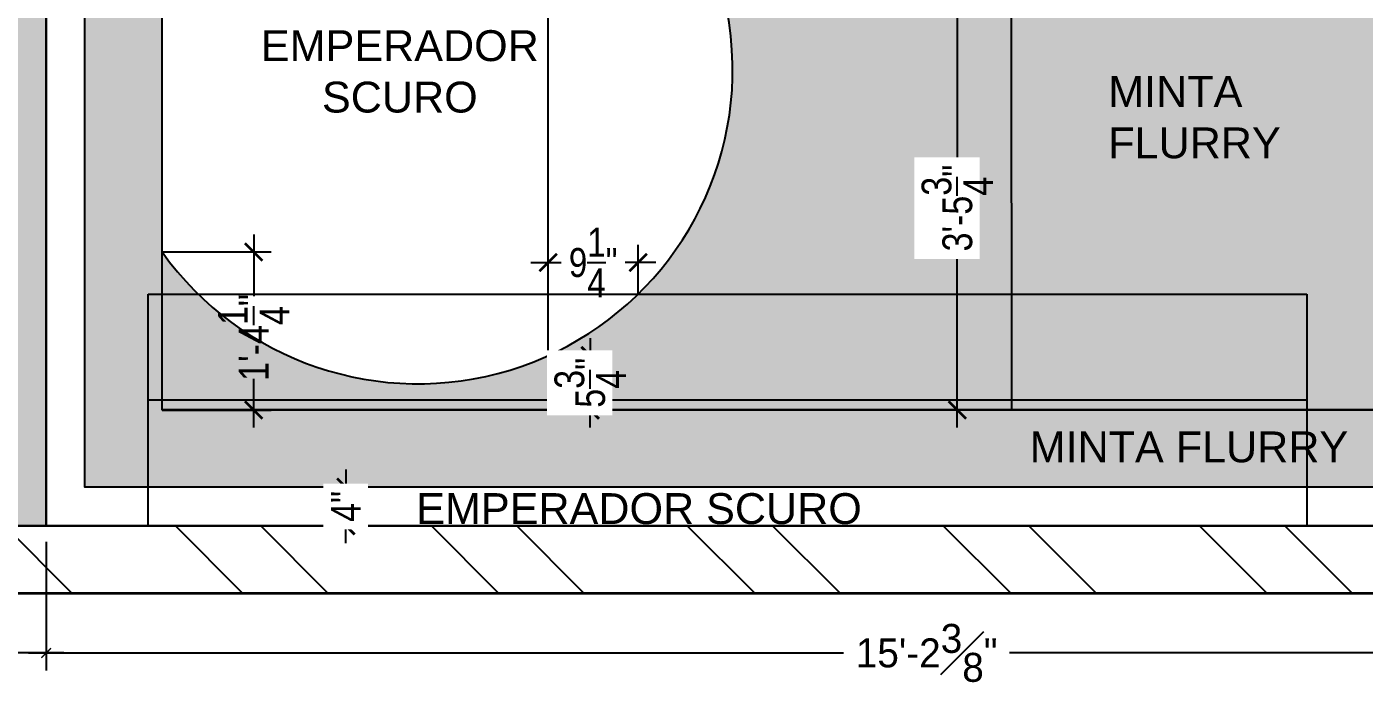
# Model space of a CAD drawing. Header units: inches. Extents: x -109431 to 29005, y -34715 to -1756.
# Drawn here: x -53612.4 to -53473.9, y -17464.5 to -17396.6 of the extents above; entities that cross this region are included whole.
import ezdxf
from ezdxf.lldxf.tags import DXFTag

# ---------------------------------------------------------------- set-up
doc = ezdxf.new("R2010")
doc.units = ezdxf.units.IN
doc.header["$LTSCALE"] = 0.05
doc.header["$MEASUREMENT"] = 0
doc.header["$PDMODE"] = 3
doc.header["$PDSIZE"] = -4
doc.linetypes.add('ACAD_ISO03W100', pattern=[30, 12, -18])
doc.linetypes.add('DASHED2', pattern=[0.375, 0.25, -0.125])
doc.layers.get('Defpoints').update_dxf_attribs({"linetype": 'DASHED2'})
for name, color, linetype in [('Flooring Hatch', 251, 'Continuous'), ('Flooring Layout', 7, 'Continuous'), ('Furniture Layout Dotted', 8, 'Continuous'), ('Furniture text & dimension', 7, 'Continuous'), ('hatchscreen60', 7, 'Continuous')]:
    doc.layers.add(name, color=color, linetype=linetype)
for name, color, linetype, lineweight in [('FURNITURE', 1, 'Continuous', 18), ('hatch', 7, 'Continuous', 25), ('WALL', 7, 'Continuous', 35)]:
    doc.layers.add(name, color=color, linetype=linetype, lineweight=lineweight)
doc.styles.add('9-128OF1-4', font='ARIALN.TTF', dxfattribs={"height": 3.0792})
doc.styles.add('PDF Arial', font='arial.ttf')
doc.styles.add('style2', font='stylu.ttf')
tags = doc.linetypes.add('A2-XREF-115_FURN$0$DASHED', pattern=[0.75, 0.5, -0.25]).pattern_tags.tags
tags[6:7] = [DXFTag(74, 4), DXFTag(75, 0), DXFTag(340, '0'), DXFTag(46, 1.0), DXFTag(50, 0.0), DXFTag(44, 0.0), DXFTag(45, 0.0)]
tags[4:5] = [DXFTag(74, 4), DXFTag(75, 0), DXFTag(340, '0'), DXFTag(46, 1.0), DXFTag(50, 0.0), DXFTag(44, 0.0), DXFTag(45, 0.0)]
doc.dimstyles.new('DIM 1-4', dxfattribs={"dimtxt": 3.0792, "dimasz": 1.82, "dimexe": 1.82, "dimexo": 0, "dimgap": 0.09, "dimtad": 0, "dimzin": 0, "dimdsep": 46, "dimlunit": 4, "dimtxsty": '9-128OF1-4', "dimblk": 'ARCHTICK', "dimcen": 1.8125, "dimdle": 1.82, "dimclrd": 8, "dimclre": 8, "dimadec": 0, "dimazin": 0, "dimtfac": 1, "dimtofl": 0, "dimtmove": 0, "dimatfit": 3, "dimldrblk": 'OPEN90', "dimfxl": 1, "dimtolj": 1, "dimtzin": 0, "dimlwd": -1, "dimarcsym": 0})

# ---------------------------------------------------------------- blocks, each defined once
blk = doc.blocks.new('atlantis')
at = {"layer": 'Furniture Layout Dotted', "linetype": 'A2-XREF-115_FURN$0$DASHED', "ltscale": 250}
for p, q in [((-54587.11, -15767.91), (-54467.11, -15767.91)), ((-54587.11, -15791.91), (-54587.11, -15767.91)), ((-54467.11, -15767.91), (-54467.11, -15791.91)), ((-54467.11, -15778.91), (-54587.11, -15778.91)), ((-54660.71, -15791.88), (-54231.92, -15791.94)), ((-54467.11, -15791.91), (-54587.11, -15791.91))]:
    blk.add_line(p, q, dxfattribs=at)
blk = doc.blocks.new('_ArchTick')
at = {"color": 0, "const_width": 0.15}
blk.add_lwpolyline([(-0.5, -0.5), (0.5, 0.5)], dxfattribs=at)
blk = doc.blocks.new('*D317')
at = {"layer": 'Defpoints', "color": 0, "ltscale": 50, "transparency": 16777216}
for p in [(-53598.42, -17419.9), (-53598.42, -17436.27), (-53588.93, -17436.27)]:
    blk.add_point(p, dxfattribs=at)
at = {"layer": 'Flooring Layout', "color": 8, "linetype": 'ACAD_ISO03W100', "ltscale": 50, "transparency": 16777216}
for p, q in [((-53588.93, -17418.08), (-53588.93, -17424.46)), ((-53588.93, -17438.09), (-53588.93, -17433.04))]:
    blk.add_line(p, q, dxfattribs=at)
at = {"layer": 'Flooring Layout', "color": 8, "linetype": 'ACAD_ISO03W100', "lineweight": -2, "ltscale": 50, "transparency": 16777216}
for p, q in [((-53598.42, -17419.9), (-53587.11, -17419.9)), ((-53598.42, -17436.27), (-53587.11, -17436.27))]:
    blk.add_line(p, q, dxfattribs=at)
at = {"layer": 'Flooring Layout', "color": 8, "ltscale": 50, "transparency": 16777216, "xscale": 1.82, "yscale": 1.82, "zscale": 1.82}
for p, rotation in [((-53588.93, -17419.9), 90), ((-53588.93, -17436.27), 270)]:
    blk.add_blockref('_ArchTick', p, dxfattribs=dict(at, rotation=rotation))
at = {"layer": 'Flooring Layout', "color": 0, "ltscale": 50, "transparency": 16777216, "insert": (-53588.93, -17428.75), "char_height": 3.0792, "attachment_point": 5, "rotation": 90, "style": '9-128OF1-4'}
blk.add_mtext('\\A1;1\'-4{\\H1x;\\S1/4;}"', dxfattribs=at)
blk = doc.blocks.new('_Open90')
at = {"color": 0, "linetype": 'ByBlock', "lineweight": -2}
for p, q in [((0, 0), (-1, 0)), ((-0.5, 0.5), (0, 0)), ((0, 0), (-0.5, -0.5))]:
    blk.add_line(p, q, dxfattribs=at)
blk = doc.blocks.new('*D322')
at = {"layer": 'Flooring Layout', "color": 8, "linetype": 'ACAD_ISO03W100', "ltscale": 50, "transparency": 16777216}
for p, q in [((-53579.39, -17442.45), (-53579.39, -17444.66)), ((-53579.39, -17450.07), (-53579.39, -17447.85))]:
    blk.add_line(p, q, dxfattribs=at)
at = {"layer": 'Flooring Layout', "color": 8, "linetype": 'ACAD_ISO03W100', "lineweight": -2, "ltscale": 50, "transparency": 16777216}
for p, q in [((-53579.39, -17444.27), (-53581.21, -17444.27)), ((-53579.39, -17448.25), (-53581.21, -17448.25))]:
    blk.add_line(p, q, dxfattribs=at)
at = {"layer": 'Flooring Layout', "color": 8, "ltscale": 50, "transparency": 16777216, "xscale": 1.82, "yscale": 1.82, "zscale": 1.82}
for p, rotation in [((-53579.39, -17444.27), 90), ((-53579.39, -17448.25), 270)]:
    blk.add_blockref('_ArchTick', p, dxfattribs=dict(at, rotation=rotation))
at = {"layer": 'Flooring Layout', "color": 0, "ltscale": 50, "transparency": 16777216, "insert": (-53579.39, -17446.26), "char_height": 3.079, "attachment_point": 5, "rotation": 90, "style": '9-128OF1-4', "bg_fill": 3, "box_fill_scale": 1.25, "bg_fill_color": 256, "bg_fill_true_color": 13158600, "bg_fill_transparency": 0}
blk.add_mtext('\\A1;4"', dxfattribs=at)
at = {"layer": 'Defpoints', "color": 0, "ltscale": 50, "transparency": 16777216}
for p in [(-53579.39, -17444.27), (-53579.39, -17448.25), (-53579.39, -17448.25)]:
    blk.add_point(p, dxfattribs=at)
blk = doc.blocks.new('*D326')
at = {"layer": 'Defpoints', "color": 0, "ltscale": 50, "transparency": 16777216}
for p in [(-53510.43, -17394.43), (-53516.06, -17436.27), (-53510.42, -17436.27)]:
    blk.add_point(p, dxfattribs=at)
at = {"layer": 'Flooring Layout', "color": 8, "linetype": 'ACAD_ISO03W100', "ltscale": 50, "transparency": 16777216}
for p, q in [((-53516.06, -17392.61), (-53516.06, -17410.94)), ((-53516.06, -17438.09), (-53516.06, -17419.76))]:
    blk.add_line(p, q, dxfattribs=at)
at = {"layer": 'Flooring Layout', "color": 8, "linetype": 'ACAD_ISO03W100', "lineweight": -2, "ltscale": 50, "transparency": 16777216}
for p, q in [((-53510.43, -17394.43), (-53517.88, -17394.43)), ((-53510.42, -17436.27), (-53517.88, -17436.27))]:
    blk.add_line(p, q, dxfattribs=at)
at = {"layer": 'Flooring Layout', "color": 8, "ltscale": 50, "transparency": 16777216, "xscale": 1.82, "yscale": 1.82, "zscale": 1.82}
for p, rotation in [((-53516.06, -17394.43), 90), ((-53516.06, -17436.27), 270)]:
    blk.add_blockref('_ArchTick', p, dxfattribs=dict(at, rotation=rotation))
at = {"layer": 'Flooring Layout', "color": 0, "ltscale": 50, "transparency": 16777216, "insert": (-53516.06, -17415.35), "char_height": 3.0792, "attachment_point": 5, "rotation": 90, "style": '9-128OF1-4', "bg_fill": 3, "box_fill_scale": 1.25, "bg_fill_color": 256, "bg_fill_true_color": 13158600, "bg_fill_transparency": 0}
blk.add_mtext('\\A1;3\'-5{\\H1x;\\S3/4;}"', dxfattribs=at)
blk = doc.blocks.new('*D337')
at = {"layer": 'Defpoints', "color": 0, "ltscale": 50, "transparency": 16777216}
for p in [(-53682.98, -17445.89), (-53610.42, -17449.91), (-53610.42, -17461.43)]:
    blk.add_point(p, dxfattribs=at)
at = {"layer": 'Furniture text & dimension', "color": 8, "lineweight": -2, "ltscale": 50, "transparency": 16777216}
for p, q in [((-53682.98, -17445.89), (-53682.98, -17463.25)), ((-53610.42, -17449.91), (-53610.42, -17463.25))]:
    blk.add_line(p, q, dxfattribs=at)
at = {"layer": 'Furniture text & dimension', "color": 8, "ltscale": 50, "transparency": 16777216}
for p, q in [((-53684.8, -17461.43), (-53653.06, -17461.43)), ((-53608.6, -17461.43), (-53640.33, -17461.43))]:
    blk.add_line(p, q, dxfattribs=at)
at = {"layer": 'Furniture text & dimension', "color": 8, "ltscale": 50, "transparency": 16777216, "rotation": 180}
blk.add_blockref('_ArchTick', (-53682.98, -17461.43), dxfattribs=at)
at = {"layer": 'Furniture text & dimension', "color": 8, "ltscale": 50, "transparency": 16777216}
blk.add_blockref('_ArchTick', (-53610.42, -17461.43), dxfattribs=at)
at = {"layer": 'Furniture text & dimension', "color": 0, "ltscale": 50, "transparency": 16777216, "insert": (-53646.7, -17461.43), "char_height": 3, "attachment_point": 5, "style": 'style2'}
blk.add_mtext('\\A1;6\'-0{\\H1x;\\S1#2;}"', dxfattribs=at)
blk = doc.blocks.new('*D338')
at = {"layer": 'Defpoints', "color": 0, "ltscale": 50, "transparency": 16777216}
for p in [(-53428.04, -17448.27), (-53610.42, -17449.91), (-53428.04, -17461.43)]:
    blk.add_point(p, dxfattribs=at)
at = {"layer": 'Furniture text & dimension', "color": 8, "lineweight": -2, "ltscale": 50, "transparency": 16777216}
for p, q in [((-53428.04, -17448.27), (-53428.04, -17463.25)), ((-53610.42, -17449.91), (-53610.42, -17463.25))]:
    blk.add_line(p, q, dxfattribs=at)
at = {"layer": 'Furniture text & dimension', "color": 8, "ltscale": 50, "transparency": 16777216}
for p, q in [((-53612.24, -17461.43), (-53527.83, -17461.43)), ((-53426.22, -17461.43), (-53510.64, -17461.43))]:
    blk.add_line(p, q, dxfattribs=at)
at = {"layer": 'Furniture text & dimension', "color": 8, "ltscale": 50, "transparency": 16777216, "rotation": 180}
blk.add_blockref('_ArchTick', (-53610.42, -17461.43), dxfattribs=at)
at = {"layer": 'Furniture text & dimension', "color": 8, "ltscale": 50, "transparency": 16777216}
blk.add_blockref('_ArchTick', (-53428.04, -17461.43), dxfattribs=at)
at = {"layer": 'Furniture text & dimension', "color": 0, "ltscale": 50, "transparency": 16777216, "insert": (-53519.23, -17461.43), "char_height": 3, "attachment_point": 5, "style": 'style2'}
blk.add_mtext('\\A1;15\'-2{\\H1x;\\S3#8;}"', dxfattribs=at)
blk = doc.blocks.new('*D340')
at = {"layer": 'Flooring Layout', "color": 8, "linetype": 'ACAD_ISO03W100', "ltscale": 50, "transparency": 16777216}
for p, q in [((-53554.08, -17428.82), (-53554.08, -17430.95)), ((-53554.08, -17438.09), (-53554.08, -17435.96))]:
    blk.add_line(p, q, dxfattribs=at)
at = {"layer": 'Flooring Layout', "color": 8, "linetype": 'ACAD_ISO03W100', "lineweight": -2, "ltscale": 50, "transparency": 16777216}
for p, q in [((-53558.42, -17430.64), (-53552.26, -17430.64)), ((-53558.42, -17436.27), (-53552.26, -17436.27))]:
    blk.add_line(p, q, dxfattribs=at)
at = {"layer": 'Flooring Layout', "color": 8, "ltscale": 50, "transparency": 16777216, "xscale": 1.82, "yscale": 1.82, "zscale": 1.82}
for p, rotation in [((-53554.08, -17430.64), 90), ((-53554.08, -17436.27), 270)]:
    blk.add_blockref('_ArchTick', p, dxfattribs=dict(at, rotation=rotation))
at = {"layer": 'Flooring Layout', "color": 0, "ltscale": 50, "transparency": 16777216, "insert": (-53554.08, -17433.45), "char_height": 3.0792, "attachment_point": 5, "rotation": 90, "style": '9-128OF1-4', "bg_fill": 3, "box_fill_scale": 1.25, "bg_fill_color": 256, "bg_fill_true_color": 13158600, "bg_fill_transparency": 0}
blk.add_mtext('\\A1;5{\\H1x;\\S3/4;}"', dxfattribs=at)
at = {"layer": 'Defpoints', "color": 0, "ltscale": 50, "transparency": 16777216}
for p in [(-53558.42, -17430.64), (-53554.08, -17430.64), (-53558.42, -17436.27)]:
    blk.add_point(p, dxfattribs=at)
blk = doc.blocks.new('*D348')
at = {"layer": 'Defpoints', "color": 0, "ltscale": 50, "transparency": 16777216}
for p in [(-53549.11, -17420.99), (-53558.42, -17424.26), (-53549.11, -17424.26)]:
    blk.add_point(p, dxfattribs=at)
at = {"layer": 'Flooring Layout', "color": 8, "linetype": 'ACAD_ISO03W100', "lineweight": -2, "ltscale": 50, "transparency": 16777216}
for p, q in [((-53558.42, -17424.26), (-53558.42, -17419.17)), ((-53549.11, -17424.26), (-53549.11, -17419.17))]:
    blk.add_line(p, q, dxfattribs=at)
at = {"layer": 'Flooring Layout', "color": 8, "linetype": 'ACAD_ISO03W100', "ltscale": 50, "transparency": 16777216}
for p, q in [((-53560.24, -17420.99), (-53556.21, -17420.99)), ((-53547.29, -17420.99), (-53551.32, -17420.99))]:
    blk.add_line(p, q, dxfattribs=at)
at = {"layer": 'Flooring Layout', "color": 8, "ltscale": 50, "transparency": 16777216, "xscale": 1.82, "yscale": 1.82, "zscale": 1.82, "rotation": 180}
blk.add_blockref('_ArchTick', (-53558.42, -17420.99), dxfattribs=at)
at = {"layer": 'Flooring Layout', "color": 8, "ltscale": 50, "transparency": 16777216, "xscale": 1.82, "yscale": 1.82, "zscale": 1.82}
blk.add_blockref('_ArchTick', (-53549.11, -17420.99), dxfattribs=at)
at = {"layer": 'Flooring Layout', "color": 0, "ltscale": 50, "transparency": 16777216, "insert": (-53553.77, -17420.99), "char_height": 3.0792, "attachment_point": 5, "style": '9-128OF1-4', "bg_fill": 3, "box_fill_scale": 1.25, "bg_fill_color": 256, "bg_fill_true_color": 13158600, "bg_fill_transparency": 0}
blk.add_mtext('\\A1;{\\H0.97428x;9{\\H1x;\\S1/4;}"}', dxfattribs=at)

msp = doc.modelspace()

# ---------------------------------------------------------------- hatches: boundary and pattern name
at = {"layer": 'Flooring Hatch', "ltscale": 50, "true_color": 0x939598}
h = msp.add_hatch(color=252, dxfattribs=at)
h.dxf.hatch_style = 1
h.paths.add_polyline_path([(-53432.0671, -17267.2335), (-53440.0671, -17267.2335), (-53440.04394, -17436.26858), (-53598.42274, -17436.26858), (-53598.42274, -17436.26118), (-53598.44768, -17254.2335), (-53444.22755, -17254.2335), (-53444.22755, -17250.2335), (-53432.06942, -17250.2335), (-53432.06997, -17246.2335), (-53606.44877, -17246.2335), (-53606.42164, -17444.26858), (-53432.04284, -17444.26858)])
h = msp.add_hatch(color=252, dxfattribs=at)
h.dxf.hatch_style = 1
edge = h.paths.add_edge_path(flags=17)
edge.add_line((-53440.0423, -17398.66508), (-53440.0423, -17394.39326))
edge.add_arc((-53426.73476, -17396.52917), 13.47786, 170.8815829, 189.1184171)
edge = h.paths.add_edge_path()
edge.add_line((-53440.0423, -17436.26858), (-53440.0423, -17412.75665))
edge.add_arc((-53463.69803, -17405.58414), 24.7192, 311.0987348, 343.1324884, ccw=False)
edge.add_arc((-53456.47819, -17415.253), 12.71989, 106.3275358, 315.2247465, ccw=False)
edge.add_arc((-53463.23682, -17380.72258), 22.54926, 278.1140987, 525.6090517)
edge.add_arc((-53505.37004, -17374.77782), 20.29436, 227.7775055, 359.0388098, ccw=False)
edge.add_arc((-53505.90781, -17371.87615), 22.20628, 149.6625461, 233.8475611, ccw=False)
edge.add_arc((-53555.03493, -17339.23082), 36.83623, 324.4269562, 457.1545705)
edge.add_arc((-53551.75103, -17336.28674), 34.51497, 103.1832978, 248.8567444)
edge.add_arc((-53573.23246, -17401.16517), 33.91182, -1.1382231, 74.553803, ccw=False)
edge.add_arc((-53571.89709, -17400.97395), 32.58123, 215.5026642, 358.4789252, ccw=False)
edge.add_line((-53598.4211, -17419.8952), (-53598.4211, -17436.26858))
edge.add_line((-53598.4211, -17436.26858), (-53440.0423, -17436.26858))
at = {"layer": 'hatch', "ltscale": 0.25}
h = msp.add_hatch(dxfattribs=at)
h.set_pattern_fill('ANSI32', color=8, scale=50, angle=270)
h.set_pattern_definition([(315, (-1616.29, 0.002), (13.258252, 13.258252), []), (315, (-1616.29, -8.837), (13.258252, 13.258252), [])])
h.paths.add_polyline_path([(-53244.68125, -17218.29479), (-53244.68125, -17448.29479), (-53673.47797, -17448.2335), (-53673.47797, -17455.2335), (-53234.68125, -17455.2335), (-53234.68125, -17186.2335), (-53417.45879, -17186.2335), (-53417.45879, -17196.2335), (-53393.47755, -17196.2335), (-53381.97755, -17196.2335), (-53381.97755, -17207.2335), (-53283.18125, -17215.19303), (-53271.68125, -17216.11953)])
h.paths.add_polyline_path([(-53272.09569, -17215.08883), (-53272.09569, -17222.18024), (-53263.85285, -17222.18024), (-53263.85285, -17215.08883)], flags=24)
at = {"layer": 'hatchscreen60', "ltscale": 50, "true_color": 0x991b1e, "transparency": 33554559}
h = msp.add_hatch(color=244, dxfattribs=at)
h.dxf.hatch_style = 1
h.paths.add_polyline_path([(-53610.45504, -17196.2335), (-53683.01149, -17196.2335), (-53683.01149, -17448.26858), (-53610.45504, -17448.26858)])
h.paths.add_polyline_path([(-53614.45504, -17200.2335), (-53614.45504, -17444.26858), (-53679.01149, -17444.26858), (-53679.01149, -17200.2335)], flags=16)

# ---------------------------------------------------------------- linework, layer by layer
at = {"layer": 'Flooring Hatch', "color": 9, "ltscale": 50, "true_color": 0xc7c8ca}
msp.add_arc((-53573.23246, -17401.16517), 33.91182, 358.8617769, 74.553803, dxfattribs=at)
at = {"layer": 'Flooring Hatch', "ltscale": 50}
msp.add_arc((-53571.89709, -17400.97395), 32.58123, 215.5026642, 358.4789252, dxfattribs=at)
at = {"layer": 'Flooring Layout', "ltscale": 50}
for p, q in [((-53606.42164, -17444.26858), (-53606.44877, -17246.2335)), ((-53598.42274, -17436.26118), (-53440.04394, -17436.26858))]:
    msp.add_line(p, q, dxfattribs=at)
at = {"layer": 'Flooring Layout', "color": 9, "ltscale": 50, "true_color": 0xc7c8ca}
for p, q in [((-53558.42274, -17436.26858), (-53558.44768, -17254.2335)), ((-53510.42274, -17436.26858), (-53510.44768, -17254.2335))]:
    msp.add_line(p, q, dxfattribs=at)
at = {"layer": 'Flooring Layout', "color": 8, "ltscale": 50}
for points in [[(-53682.97755, -17196.2335), (-53610.4211, -17196.2335), (-53610.4211, -17448.26858), (-53682.97755, -17448.26858)], [(-53610.44932, -17242.2335), (-53428.07052, -17242.2335), (-53428.0423, -17448.26858), (-53610.4211, -17448.26858)], [(-53606.44877, -17246.2335), (-53432.06997, -17246.2335), (-53432.04284, -17444.26858), (-53606.42164, -17444.26858)], [(-53598.44768, -17254.2335), (-53440.06888, -17254.2335), (-53440.04394, -17436.26858), (-53598.42274, -17436.26858)]]:
    msp.add_lwpolyline(points, close=True, dxfattribs=at)
at = {"layer": 'WALL', "ltscale": 0.25}
for p, q in [((-53673.47755, -17448.2335), (-53244.68125, -17448.29479)), ((-53855.97755, -17455.2335), (-53234.68125, -17455.2335))]:
    msp.add_line(p, q, dxfattribs=at)

# ---------------------------------------------------------------- block references
at = {"layer": 'FURNITURE'}
msp.add_blockref('atlantis', (987.23736, -1656.35358), dxfattribs=at)

# ---------------------------------------------------------------- texts
at = {"layer": 'Flooring Hatch', "color": 1, "char_height": 3.1965877, "attachment_point": 4, "style": 'PDF Arial'}
for s, insert, width in [('\\pi0.80962;EMPERADOR \\P\\pi7.13302;SCURO', (-53588.98823, -17401.21226), 29.9916857), ('MINTA FLURRY', (-53500.42472, -17405.95281), 29.9916857), ('MINTA FLURRY', (-53508.56616, -17440.11415), 45.3482862), ('EMPERADOR SCURO', (-53572.08996, -17446.5055), 60.9127845)]:
    msp.add_mtext(s, dxfattribs=dict(at, insert=insert, width=width))

# ---------------------------------------------------------------- dimensions: what is measured, and where the dimension line sits
at = {"layer": 'Flooring Layout', "ltscale": 50}
dim = msp.add_linear_dim(base=(-53588.92992, -17436.26858), p1=(-53598.4211, -17419.8952), p2=(-53598.4211, -17436.26858), angle=90, dimstyle='DIM 1-4', override={"dimfxl": 0.1875, "dimtfill": 0, "dimarcsym": 1}, dxfattribs=at)
dim.commit()
dim.dimension.update_dxf_attribs({"geometry": '*D317', "text_midpoint": (-53588.92992, -17428.74839), "dimtype": 160})
at = {"layer": 'Furniture text & dimension', "ltscale": 50}
dim = msp.add_linear_dim(base=(-53610.4211, -17461.43137), p1=(-53682.97755, -17445.88831), p2=(-53610.4211, -17449.9084), dimstyle='DIM 1-4', override={"dimtxt": 3, "dimasz": 1, "dimdec": 3, "dimtxsty": 'style2', "dimtdec": 3, "dimtmove": 1, "dimfxl": 0, "dimfrac": 1, "dimarcsym": 1}, dxfattribs=at)
dim.commit()
dim.dimension.update_dxf_attribs({"geometry": '*D337', "text_midpoint": (-53646.69932, -17461.43137)})

# ---------------------------------------------------------------- next in the draw order: dimensions: what is measured, and where the dimension line sits
at = {"layer": 'Flooring Layout', "ltscale": 50}
for base, p1, p2, picture, middle in [((-53516.06255, -17436.26858), (-53510.42847, -17394.43165), (-53510.42274, -17436.26858), '*D326', (-53516.06255, -17415.35012)), ((-53554.07956, -17430.63873), (-53558.42288, -17436.26858), (-53558.42351, -17430.63873), '*D340', (-53554.07956, -17433.45366)), ((-53579.39352, -17448.24695), (-53579.39295, -17444.26858), (-53579.39352, -17448.24695), '*D322', (-53579.39352, -17446.25776))]:
    dim = msp.add_linear_dim(base=base, p1=p1, p2=p2, angle=90, dimstyle='DIM 1-4', override={"dimfxl": 0.1875, "dimtfill": 1, "dimarcsym": 1}, dxfattribs=at)
    dim.commit()
    dim.dimension.update_dxf_attribs({"geometry": picture, "text_midpoint": middle})
dim = msp.add_linear_dim(base=(-53549.11015, -17420.99273), p1=(-53558.42439, -17424.26111), p2=(-53549.11015, -17424.26111), text='{\\H0.97428x;<>}', dimstyle='DIM 1-4', override={"dimfxl": 0.1875, "dimtfill": 1, "dimarcsym": 1}, dxfattribs=at)
dim.commit()
dim.dimension.update_dxf_attribs({"geometry": '*D348', "text_midpoint": (-53553.76727, -17420.99273)})

# ---------------------------------------------------------------- next in the draw order: dimensions: what is measured, and where the dimension line sits
at = {"layer": 'Furniture text & dimension', "ltscale": 50}
dim = msp.add_linear_dim(base=(-53428.0423, -17461.43137), p1=(-53610.4211, -17449.9084), p2=(-53428.0423, -17448.26858), dimstyle='DIM 1-4', override={"dimtxt": 3, "dimasz": 1, "dimdec": 3, "dimtxsty": 'style2', "dimtdec": 3, "dimtmove": 1, "dimfxl": 0, "dimfrac": 1, "dimarcsym": 1}, dxfattribs=at)
dim.commit()
dim.dimension.update_dxf_attribs({"geometry": '*D338', "text_midpoint": (-53519.2317, -17461.43137)})

doc.saveas('drawing.dxf')
